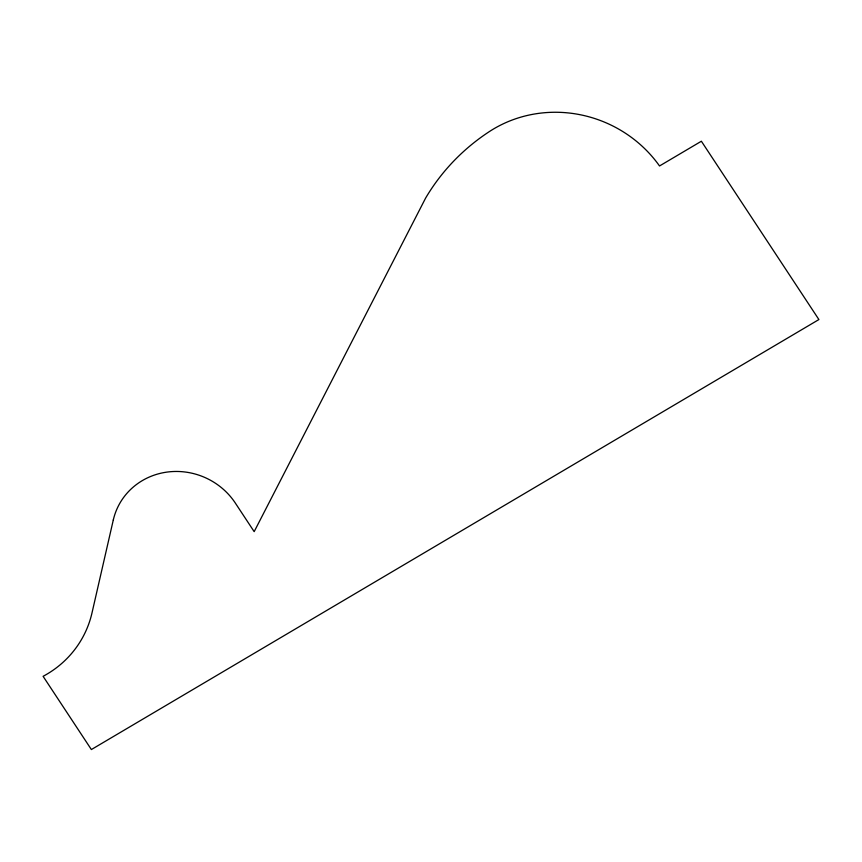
<?xml version="1.0" encoding="UTF-8"?>
<svg xmlns="http://www.w3.org/2000/svg" width="862" height="862" viewBox="0 0 862 862"><rect width="100%" height="100%" fill="white"/><g stroke="black" fill="none" stroke-linecap="round" stroke-linejoin="round"><path stroke-width="1.29" d="M113.288 520.012L91.997 612.914A105.606 100.143 24.4 0 1 43.1 676.314L91.372 749.552L818.9 319.554L701.377 141.228L659.527 165.967A122.555 116.23 24.4 0 0 489.293 131.627A221.2 209.778 24.4 0 0 425.666 197.991L254.171 531.649L234.755 502.201A67.882 64.37 24.4 0 0 166.344 472.182A67.882 64.37 24.4 0 0 113.288 520.012"/></g></svg>
